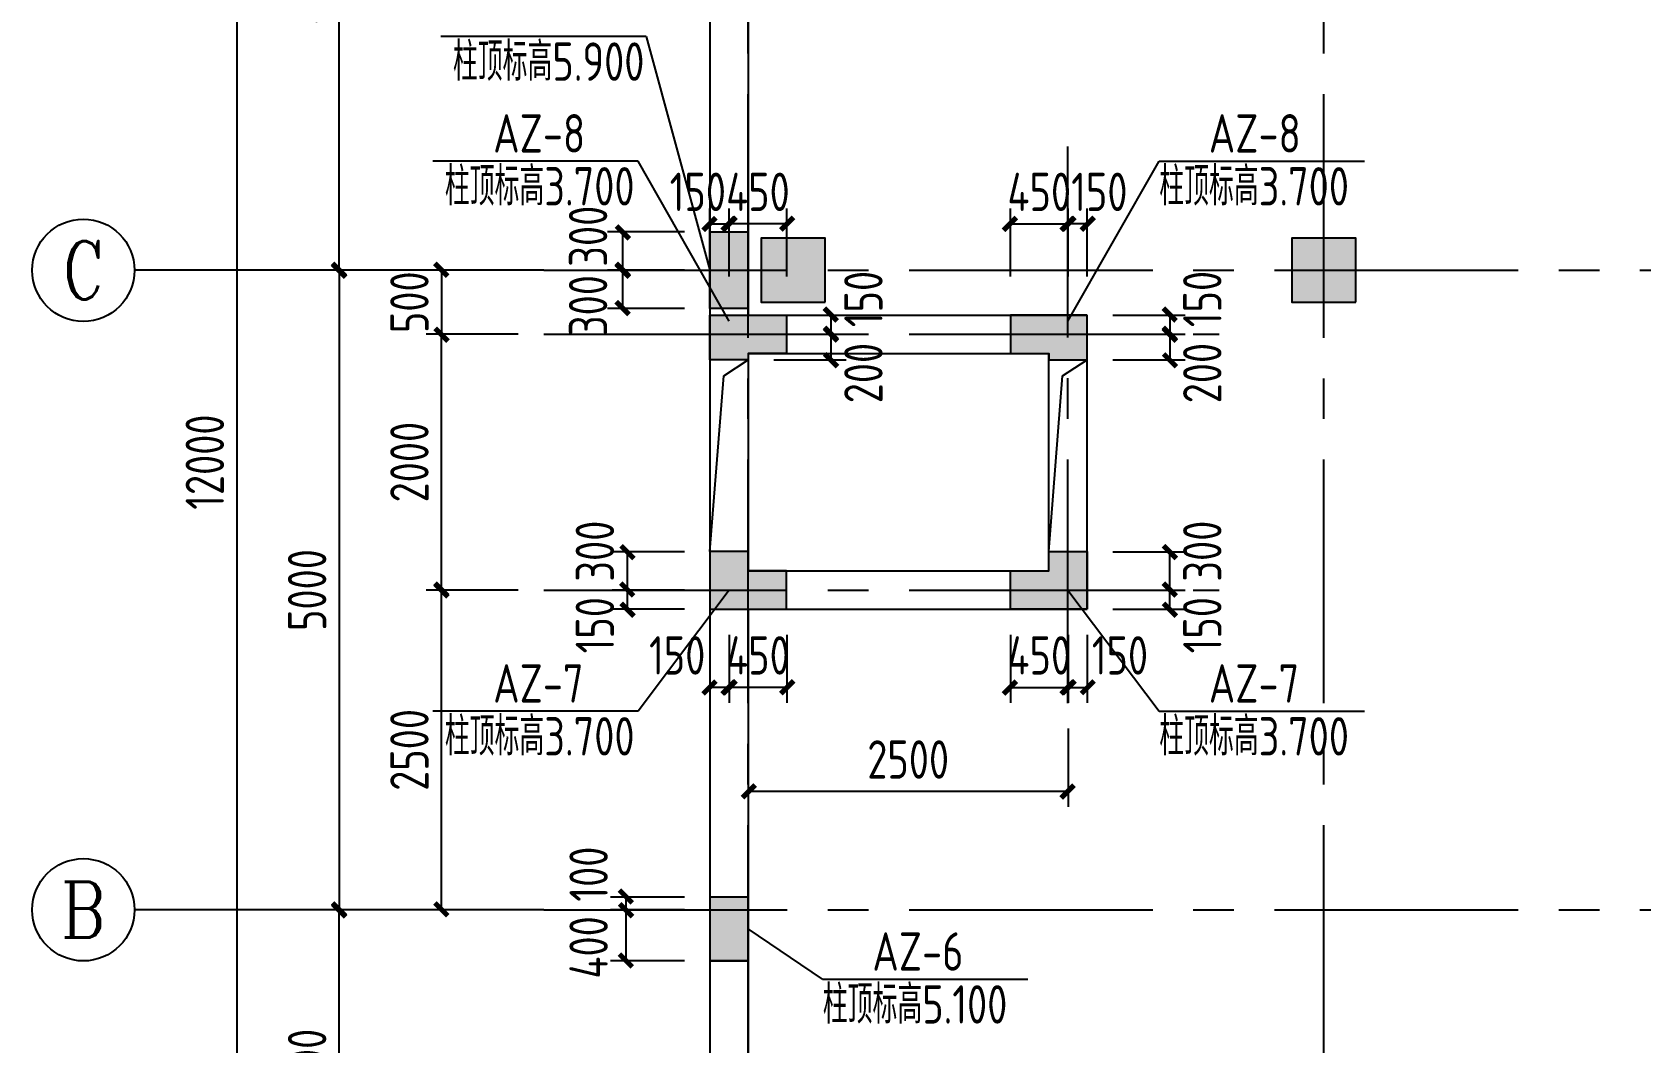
# Model space of a CAD drawing. Header units: millimetres. Extents: x 893615 to 897539, y 39650 to 40458.
# Drawn here: x 896069.3 to 896195.1, y 40049.1 to 40128.1 of the extents above; entities that cross this region are included whole.
import ezdxf
from ezdxf.enums import TextEntityAlignment as Align

# ---------------------------------------------------------------- set-up
doc = ezdxf.new("R2010")
doc.units = ezdxf.units.MM
doc.header["$LTSCALE"] = 1000
doc.header["$MEASUREMENT"] = 0
doc.linetypes.add('CENTER2', pattern=[28.575, 19.05, -3.175, 3.175, -3.175])
for name, color, linetype in [('AXIS', 3, 'Continuous'), ('AXIS_TEXT', 7, 'Continuous'), ('DIM', 7, 'Continuous'), ('DOTE', 1, 'Continuous'), ('WALL', 9, 'Continuous'), ('柱', 2, 'Continuous'), ('柱__钢筋标注', 7, 'Continuous'), ('标注尺寸', 252, 'Continuous')]:
    doc.layers.add(name, color=color, linetype=linetype)
doc.styles.add('_TCH_AXIS', font='COMPLEX', dxfattribs={"bigfont": 'GBCBIG'})
doc.styles.add('COMPLEX', font='COMPLEX')
doc.styles.add('GBHZ', font='gbenor.shx', dxfattribs={"width": 0.9, "bigfont": 'gbcbig.shx'})
doc.styles.get("Standard").update_dxf_attribs({"font": 'gbenor.shx', "bigfont": 'gbcbig.shx'})
doc.dimstyles.new('Y100', dxfattribs={"dimscale": 0, "dimtxt": 3, "dimasz": 0.01, "dimexe": 1.2, "dimexo": 2, "dimgap": 1, "dimtad": 1, "dimdec": 0, "dimlfac": 100, "dimzin": 0, "dimdsep": 46, "dimtxsty": 'GBHZ', "dimblk": 'DX', "dimcen": 0.09, "dimdle": 1, "dimclrd": 7, "dimclre": 7, "dimclrt": 7, "dimadec": 0, "dimazin": 0, "dimtfac": 1, "dimtdec": 0, "dimtix": 1, "dimtmove": 2, "dimatfit": 3, "dimldrblk": 'DX', "dimfxl": 0, "dimtolj": 1, "dimtzin": 0, "dimarcsym": 0})

# ---------------------------------------------------------------- blocks, each defined once
blk = doc.blocks.new('_AXISO')
blk.add_circle((0, 0), 0.5)
at = {"layer": 'AXIS_TEXT', "style": 'COMPLEX', "width": 1.041667}
blk.add_attdef('A', text='', height=0.56, dxfattribs=at).set_placement((-0.25, -0.28), (0.25, -0.28), align=Align.FIT)
blk = doc.blocks.new('DX')
at = {"color": 0, "linetype": 'ByBlock', "const_width": 40}
blk.add_lwpolyline([(-54, -51), (46, 49)], dxfattribs=at)
blk = doc.blocks.new('*D226')
at = {"layer": 'Defpoints', "color": 0, "transparency": 16777216}
for p in [(896093.29, 40059.51), (896109.29, 40059.51), (896109.29, 40034.51)]:
    blk.add_point(p, dxfattribs=at)
at = {"layer": 'dim', "color": 7, "lineweight": -2, "transparency": 16777216}
for p, q in [((896107.29, 40059.51), (896092.09, 40059.51)), ((896093.29, 40034.52), (896093.29, 40059.5)), ((896107.29, 40034.51), (896092.09, 40034.51))]:
    blk.add_line(p, q, dxfattribs=at)
at = {"layer": 'dim', "color": 7, "lineweight": -2, "transparency": 16777216, "xscale": 0.01, "yscale": 0.01, "zscale": 0.01}
for p, rotation in [((896093.29, 40059.51), 90), ((896093.29, 40034.51), 270)]:
    blk.add_blockref('DX', p, dxfattribs=dict(at, rotation=rotation))
at = {"layer": 'dim', "color": 7, "transparency": 16777216, "insert": (896090.79, 40047.01), "char_height": 3, "attachment_point": 5, "rotation": 90, "style": 'GBHZ'}
blk.add_mtext('\\A1;2500', dxfattribs=at)
blk = doc.blocks.new('*D227')
at = {"layer": 'Defpoints', "color": 0, "transparency": 16777216}
for p in [(896101.29, 40084.51), (896109.29, 40084.51), (896109.29, 40059.51)]:
    blk.add_point(p, dxfattribs=at)
at = {"layer": 'dim', "color": 7, "lineweight": -2, "transparency": 16777216}
for p, q in [((896107.29, 40084.51), (896100.09, 40084.51)), ((896101.29, 40059.52), (896101.29, 40084.5)), ((896107.29, 40059.51), (896100.09, 40059.51))]:
    blk.add_line(p, q, dxfattribs=at)
at = {"layer": 'dim', "color": 7, "lineweight": -2, "transparency": 16777216, "xscale": 0.01, "yscale": 0.01, "zscale": 0.01}
for p, rotation in [((896101.29, 40084.51), 90), ((896101.29, 40059.51), 270)]:
    blk.add_blockref('DX', p, dxfattribs=dict(at, rotation=rotation))
at = {"layer": 'dim', "color": 7, "transparency": 16777216, "insert": (896098.79, 40072.01), "char_height": 3, "attachment_point": 5, "rotation": 90, "style": 'GBHZ'}
blk.add_mtext('\\A1;2500', dxfattribs=at)
blk = doc.blocks.new('*D228')
at = {"layer": 'Defpoints', "color": 0, "transparency": 16777216}
for p in [(896101.29, 40104.51), (896109.29, 40104.51), (896109.29, 40084.51)]:
    blk.add_point(p, dxfattribs=at)
at = {"layer": 'dim', "color": 7, "lineweight": -2, "transparency": 16777216}
for p, q in [((896107.29, 40104.51), (896100.09, 40104.51)), ((896101.29, 40084.52), (896101.29, 40104.5)), ((896107.29, 40084.51), (896100.09, 40084.51))]:
    blk.add_line(p, q, dxfattribs=at)
at = {"layer": 'dim', "color": 7, "lineweight": -2, "transparency": 16777216, "xscale": 0.01, "yscale": 0.01, "zscale": 0.01}
for p, rotation in [((896101.29, 40104.51), 90), ((896101.29, 40084.51), 270)]:
    blk.add_blockref('DX', p, dxfattribs=dict(at, rotation=rotation))
at = {"layer": 'dim', "color": 7, "transparency": 16777216, "insert": (896098.79, 40094.51), "char_height": 3, "attachment_point": 5, "rotation": 90, "style": 'GBHZ'}
blk.add_mtext('\\A1;2000', dxfattribs=at)
blk = doc.blocks.new('*D229')
at = {"layer": 'Defpoints', "color": 0, "transparency": 16777216}
for p in [(896093.29, 40154.51), (896109.29, 40154.51), (896109.29, 40109.51)]:
    blk.add_point(p, dxfattribs=at)
at = {"layer": 'dim', "color": 7, "lineweight": -2, "transparency": 16777216}
for p, q in [((896107.29, 40154.51), (896092.09, 40154.51)), ((896093.29, 40109.52), (896093.29, 40154.5)), ((896107.29, 40109.51), (896092.09, 40109.51))]:
    blk.add_line(p, q, dxfattribs=at)
at = {"layer": 'dim', "color": 7, "lineweight": -2, "transparency": 16777216, "xscale": 0.01, "yscale": 0.01, "zscale": 0.01}
for p, rotation in [((896093.29, 40154.51), 90), ((896093.29, 40109.51), 270)]:
    blk.add_blockref('DX', p, dxfattribs=dict(at, rotation=rotation))
at = {"layer": 'dim', "color": 7, "transparency": 16777216, "insert": (896090.79, 40132.01), "char_height": 3, "attachment_point": 5, "rotation": 90, "style": 'GBHZ'}
blk.add_mtext('\\A1;4500', dxfattribs=at)
blk = doc.blocks.new('*D230')
at = {"layer": 'Defpoints', "color": 0, "transparency": 16777216}
for p in [(896109.29, 40154.51), (896085.29, 40034.51), (896109.29, 40034.51)]:
    blk.add_point(p, dxfattribs=at)
at = {"layer": 'dim', "color": 7, "lineweight": -2, "transparency": 16777216}
for p, q in [((896107.29, 40154.51), (896084.09, 40154.51)), ((896085.29, 40154.5), (896085.29, 40034.52)), ((896107.29, 40034.51), (896084.09, 40034.51))]:
    blk.add_line(p, q, dxfattribs=at)
at = {"layer": 'dim', "color": 7, "lineweight": -2, "transparency": 16777216, "xscale": 0.01, "yscale": 0.01, "zscale": 0.01}
for p, rotation in [((896085.29, 40154.51), 90), ((896085.29, 40034.51), 270)]:
    blk.add_blockref('DX', p, dxfattribs=dict(at, rotation=rotation))
at = {"layer": 'dim', "color": 7, "transparency": 16777216, "insert": (896082.79, 40094.51), "char_height": 3, "attachment_point": 5, "rotation": 90, "style": 'GBHZ'}
blk.add_mtext('\\A1;12000', dxfattribs=at)
blk = doc.blocks.new('*D223')
at = {"layer": 'Defpoints', "color": 0, "transparency": 16777216}
for p in [(896109.29, 40109.51), (896101.29, 40104.51), (896109.29, 40104.51)]:
    blk.add_point(p, dxfattribs=at)
at = {"layer": 'dim', "color": 7, "lineweight": -2, "transparency": 16777216}
for p, q in [((896107.29, 40109.51), (896100.09, 40109.51)), ((896101.29, 40109.52), (896101.29, 40109.53)), ((896101.29, 40109.51), (896101.29, 40104.51)), ((896107.29, 40104.51), (896100.09, 40104.51)), ((896101.29, 40104.5), (896101.29, 40104.49))]:
    blk.add_line(p, q, dxfattribs=at)
at = {"layer": 'dim', "color": 7, "lineweight": -2, "transparency": 16777216, "xscale": 0.01, "yscale": 0.01, "zscale": 0.01}
for p, rotation in [((896101.29, 40109.51), 270), ((896101.29, 40104.51), 90)]:
    blk.add_blockref('DX', p, dxfattribs=dict(at, rotation=rotation))
at = {"layer": 'dim', "color": 7, "transparency": 16777216, "insert": (896098.79, 40107.01), "char_height": 3, "attachment_point": 5, "rotation": 90, "style": 'GBHZ'}
blk.add_mtext('\\A1;500', dxfattribs=at)
blk = doc.blocks.new('*D224')
at = {"layer": 'Defpoints', "color": 0, "transparency": 16777216}
for p in [(896109.29, 40109.51), (896093.29, 40059.51), (896109.29, 40059.51)]:
    blk.add_point(p, dxfattribs=at)
at = {"layer": 'dim', "color": 7, "lineweight": -2, "transparency": 16777216}
for p, q in [((896107.29, 40109.51), (896092.09, 40109.51)), ((896093.29, 40109.5), (896093.29, 40059.52)), ((896107.29, 40059.51), (896092.09, 40059.51))]:
    blk.add_line(p, q, dxfattribs=at)
at = {"layer": 'dim', "color": 7, "lineweight": -2, "transparency": 16777216, "xscale": 0.01, "yscale": 0.01, "zscale": 0.01}
for p, rotation in [((896093.29, 40109.51), 90), ((896093.29, 40059.51), 270)]:
    blk.add_blockref('DX', p, dxfattribs=dict(at, rotation=rotation))
at = {"layer": 'dim', "color": 7, "transparency": 16777216, "insert": (896090.79, 40084.51), "char_height": 3, "attachment_point": 5, "rotation": 90, "style": 'GBHZ'}
blk.add_mtext('\\A1;5000', dxfattribs=at)
blk = doc.blocks.new('*D217')
at = {"layer": 'Defpoints', "color": 0, "transparency": 16777216}
for p in [(896125.29, 40075.68), (896150.29, 40075.68), (896125.29, 40068.76)]:
    blk.add_point(p, dxfattribs=at)
at = {"layer": 'dim', "color": 7, "lineweight": -2, "transparency": 16777216}
for p, q in [((896125.29, 40073.68), (896125.29, 40067.56)), ((896150.29, 40073.68), (896150.29, 40067.56)), ((896150.28, 40068.76), (896125.3, 40068.76))]:
    blk.add_line(p, q, dxfattribs=at)
at = {"layer": 'dim', "color": 7, "lineweight": -2, "transparency": 16777216, "xscale": 0.01, "yscale": 0.01, "zscale": 0.01, "rotation": 180}
blk.add_blockref('DX', (896125.29, 40068.76), dxfattribs=at)
at = {"layer": 'dim', "color": 7, "lineweight": -2, "transparency": 16777216, "xscale": 0.01, "yscale": 0.01, "zscale": 0.01}
blk.add_blockref('DX', (896150.29, 40068.76), dxfattribs=at)
at = {"layer": 'dim', "color": 7, "transparency": 16777216, "insert": (896137.79, 40071.26), "char_height": 3, "attachment_point": 5, "style": 'GBHZ'}
blk.add_mtext('\\A1;2500', dxfattribs=at)
blk = doc.blocks.new('*D304')
at = {"layer": 'Defpoints', "color": 0, "transparency": 16777216}
for p in [(896145.79, 40083.01), (896150.29, 40083.01), (896150.29, 40076.9)]:
    blk.add_point(p, dxfattribs=at)
at = {"layer": 'dim', "color": 7, "lineweight": -2, "transparency": 16777216}
for p, q in [((896145.79, 40081.01), (896145.79, 40075.7)), ((896150.29, 40081.01), (896150.29, 40075.7)), ((896145.78, 40076.9), (896145.77, 40076.9)), ((896145.79, 40076.9), (896150.29, 40076.9)), ((896150.3, 40076.9), (896150.31, 40076.9))]:
    blk.add_line(p, q, dxfattribs=at)
at = {"layer": 'dim', "color": 7, "lineweight": -2, "transparency": 16777216, "xscale": 0.01, "yscale": 0.01, "zscale": 0.01}
blk.add_blockref('DX', (896145.79, 40076.9), dxfattribs=at)
at = {"layer": 'dim', "color": 7, "lineweight": -2, "transparency": 16777216, "xscale": 0.01, "yscale": 0.01, "zscale": 0.01, "rotation": 180}
blk.add_blockref('DX', (896150.29, 40076.9), dxfattribs=at)
at = {"layer": 'dim', "color": 7, "transparency": 16777216, "insert": (896148.04, 40079.4), "char_height": 3, "attachment_point": 5, "style": 'GBHZ'}
blk.add_mtext('\\A1;450', dxfattribs=at)
blk = doc.blocks.new('*D305')
at = {"layer": 'Defpoints', "color": 0, "transparency": 16777216}
for p in [(896150.29, 40083.01), (896151.79, 40083.01), (896151.79, 40076.9)]:
    blk.add_point(p, dxfattribs=at)
at = {"layer": 'dim', "color": 7, "lineweight": -2, "transparency": 16777216}
for p, q in [((896150.29, 40081.01), (896150.29, 40075.7)), ((896151.79, 40081.01), (896151.79, 40075.7)), ((896150.28, 40076.9), (896150.27, 40076.9)), ((896150.29, 40076.9), (896151.79, 40076.9)), ((896151.8, 40076.9), (896151.81, 40076.9))]:
    blk.add_line(p, q, dxfattribs=at)
at = {"layer": 'dim', "color": 7, "lineweight": -2, "transparency": 16777216, "xscale": 0.01, "yscale": 0.01, "zscale": 0.01}
blk.add_blockref('DX', (896150.29, 40076.9), dxfattribs=at)
at = {"layer": 'dim', "color": 7, "lineweight": -2, "transparency": 16777216, "xscale": 0.01, "yscale": 0.01, "zscale": 0.01, "rotation": 180}
blk.add_blockref('DX', (896151.79, 40076.9), dxfattribs=at)
at = {"layer": 'dim', "color": 7, "transparency": 16777216, "insert": (896154.35, 40079.4), "char_height": 3, "attachment_point": 5, "style": 'GBHZ'}
blk.add_mtext('\\A1;150', dxfattribs=at)
blk = doc.blocks.new('*D306')
at = {"layer": 'Defpoints', "color": 0, "transparency": 16777216}
for p in [(896151.79, 40084.51), (896158.25, 40084.51), (896151.79, 40083.01)]:
    blk.add_point(p, dxfattribs=at)
at = {"layer": 'dim', "color": 7, "lineweight": -2, "transparency": 16777216}
for p, q in [((896153.79, 40084.51), (896159.45, 40084.51)), ((896158.25, 40084.52), (896158.25, 40084.53)), ((896158.25, 40083.01), (896158.25, 40084.51)), ((896153.79, 40083.01), (896159.45, 40083.01)), ((896158.25, 40083), (896158.25, 40082.99))]:
    blk.add_line(p, q, dxfattribs=at)
at = {"layer": 'dim', "color": 7, "lineweight": -2, "transparency": 16777216, "xscale": 0.01, "yscale": 0.01, "zscale": 0.01}
for p, rotation in [((896158.25, 40084.51), 270), ((896158.25, 40083.01), 90)]:
    blk.add_blockref('DX', p, dxfattribs=dict(at, rotation=rotation))
at = {"layer": 'dim', "color": 7, "transparency": 16777216, "insert": (896160.79, 40081.76), "char_height": 3, "attachment_point": 5, "rotation": 90, "style": 'GBHZ'}
blk.add_mtext('\\A1;150', dxfattribs=at)
blk = doc.blocks.new('*D307')
at = {"layer": 'Defpoints', "color": 0, "transparency": 16777216}
for p in [(896151.79, 40087.51), (896158.25, 40087.51), (896151.79, 40084.51)]:
    blk.add_point(p, dxfattribs=at)
at = {"layer": 'dim', "color": 7, "lineweight": -2, "transparency": 16777216}
for p, q in [((896153.79, 40087.51), (896159.45, 40087.51)), ((896158.25, 40084.52), (896158.25, 40087.5)), ((896153.79, 40084.51), (896159.45, 40084.51))]:
    blk.add_line(p, q, dxfattribs=at)
at = {"layer": 'dim', "color": 7, "lineweight": -2, "transparency": 16777216, "xscale": 0.01, "yscale": 0.01, "zscale": 0.01}
for p, rotation in [((896158.25, 40087.51), 90), ((896158.25, 40084.51), 270)]:
    blk.add_blockref('DX', p, dxfattribs=dict(at, rotation=rotation))
at = {"layer": 'dim', "color": 7, "transparency": 16777216, "insert": (896160.79, 40087.55), "char_height": 3, "attachment_point": 5, "rotation": 90, "style": 'GBHZ'}
blk.add_mtext('\\A1;300', dxfattribs=at)
blk = doc.blocks.new('*D308')
at = {"layer": 'Defpoints', "color": 0, "transparency": 16777216}
for p in [(896150.29, 40113.14), (896145.79, 40107.02), (896150.29, 40107.02)]:
    blk.add_point(p, dxfattribs=at)
at = {"layer": 'dim', "color": 7, "lineweight": -2, "transparency": 16777216}
for p, q in [((896145.79, 40109.02), (896145.79, 40114.34)), ((896150.29, 40109.02), (896150.29, 40114.34)), ((896145.78, 40113.14), (896145.77, 40113.14)), ((896145.79, 40113.14), (896150.29, 40113.14)), ((896150.3, 40113.14), (896150.31, 40113.14))]:
    blk.add_line(p, q, dxfattribs=at)
at = {"layer": 'dim', "color": 7, "lineweight": -2, "transparency": 16777216, "xscale": 0.01, "yscale": 0.01, "zscale": 0.01}
blk.add_blockref('DX', (896145.79, 40113.14), dxfattribs=at)
at = {"layer": 'dim', "color": 7, "lineweight": -2, "transparency": 16777216, "xscale": 0.01, "yscale": 0.01, "zscale": 0.01, "rotation": 180}
blk.add_blockref('DX', (896150.29, 40113.14), dxfattribs=at)
at = {"layer": 'dim', "color": 7, "transparency": 16777216, "insert": (896148.04, 40115.64), "char_height": 3, "attachment_point": 5, "style": 'GBHZ'}
blk.add_mtext('\\A1;450', dxfattribs=at)
blk = doc.blocks.new('*D309')
at = {"layer": 'Defpoints', "color": 0, "transparency": 16777216}
for p in [(896151.79, 40106.01), (896151.79, 40104.51), (896158.25, 40104.51)]:
    blk.add_point(p, dxfattribs=at)
at = {"layer": 'dim', "color": 7, "lineweight": -2, "transparency": 16777216}
for p, q in [((896153.79, 40106.01), (896159.45, 40106.01)), ((896158.25, 40106.02), (896158.25, 40106.03)), ((896158.25, 40106.01), (896158.25, 40104.51)), ((896153.79, 40104.51), (896159.45, 40104.51)), ((896158.25, 40104.5), (896158.25, 40104.49))]:
    blk.add_line(p, q, dxfattribs=at)
at = {"layer": 'dim', "color": 7, "lineweight": -2, "transparency": 16777216, "xscale": 0.01, "yscale": 0.01, "zscale": 0.01}
for p, rotation in [((896158.25, 40106.01), 270), ((896158.25, 40104.51), 90)]:
    blk.add_blockref('DX', p, dxfattribs=dict(at, rotation=rotation))
at = {"layer": 'dim', "color": 7, "transparency": 16777216, "insert": (896160.79, 40107.26), "char_height": 3, "attachment_point": 5, "rotation": 90, "style": 'GBHZ'}
blk.add_mtext('\\A1;150', dxfattribs=at)
blk = doc.blocks.new('*D310')
at = {"layer": 'Defpoints', "color": 0, "transparency": 16777216}
for p in [(896151.79, 40104.51), (896151.79, 40102.51), (896158.25, 40102.51)]:
    blk.add_point(p, dxfattribs=at)
at = {"layer": 'dim', "color": 7, "lineweight": -2, "transparency": 16777216}
for p, q in [((896153.79, 40104.51), (896159.45, 40104.51)), ((896158.25, 40104.52), (896158.25, 40104.53)), ((896158.25, 40104.51), (896158.25, 40102.51)), ((896153.79, 40102.51), (896159.45, 40102.51)), ((896158.25, 40102.5), (896158.25, 40102.49))]:
    blk.add_line(p, q, dxfattribs=at)
at = {"layer": 'dim', "color": 7, "lineweight": -2, "transparency": 16777216, "xscale": 0.01, "yscale": 0.01, "zscale": 0.01}
for p, rotation in [((896158.25, 40104.51), 270), ((896158.25, 40102.51), 90)]:
    blk.add_blockref('DX', p, dxfattribs=dict(at, rotation=rotation))
at = {"layer": 'dim', "color": 7, "transparency": 16777216, "insert": (896160.79, 40101.47), "char_height": 3, "attachment_point": 5, "rotation": 90, "style": 'GBHZ'}
blk.add_mtext('\\A1;200', dxfattribs=at)
blk = doc.blocks.new('*D311')
at = {"layer": 'Defpoints', "color": 0, "transparency": 16777216}
for p in [(896123.79, 40083.01), (896128.29, 40083.01), (896123.79, 40076.9)]:
    blk.add_point(p, dxfattribs=at)
at = {"layer": 'dim', "color": 7, "lineweight": -2, "transparency": 16777216}
for p, q in [((896123.79, 40081.01), (896123.79, 40075.7)), ((896128.29, 40081.01), (896128.29, 40075.7)), ((896123.78, 40076.9), (896123.77, 40076.9)), ((896128.29, 40076.9), (896123.79, 40076.9)), ((896128.3, 40076.9), (896128.31, 40076.9))]:
    blk.add_line(p, q, dxfattribs=at)
at = {"layer": 'dim', "color": 7, "lineweight": -2, "transparency": 16777216, "xscale": 0.01, "yscale": 0.01, "zscale": 0.01}
blk.add_blockref('DX', (896123.79, 40076.9), dxfattribs=at)
at = {"layer": 'dim', "color": 7, "lineweight": -2, "transparency": 16777216, "xscale": 0.01, "yscale": 0.01, "zscale": 0.01, "rotation": 180}
blk.add_blockref('DX', (896128.29, 40076.9), dxfattribs=at)
at = {"layer": 'dim', "color": 7, "transparency": 16777216, "insert": (896126.04, 40079.4), "char_height": 3, "attachment_point": 5, "style": 'GBHZ'}
blk.add_mtext('\\A1;450', dxfattribs=at)
blk = doc.blocks.new('*D312')
at = {"layer": 'Defpoints', "color": 0, "transparency": 16777216}
for p in [(896122.29, 40083.01), (896123.79, 40083.01), (896122.29, 40076.9)]:
    blk.add_point(p, dxfattribs=at)
at = {"layer": 'dim', "color": 7, "lineweight": -2, "transparency": 16777216}
for p, q in [((896122.29, 40081.01), (896122.29, 40075.7)), ((896123.79, 40081.01), (896123.79, 40075.7)), ((896122.28, 40076.9), (896122.27, 40076.9)), ((896123.79, 40076.9), (896122.29, 40076.9)), ((896123.8, 40076.9), (896123.81, 40076.9))]:
    blk.add_line(p, q, dxfattribs=at)
at = {"layer": 'dim', "color": 7, "lineweight": -2, "transparency": 16777216, "xscale": 0.01, "yscale": 0.01, "zscale": 0.01}
blk.add_blockref('DX', (896122.29, 40076.9), dxfattribs=at)
at = {"layer": 'dim', "color": 7, "lineweight": -2, "transparency": 16777216, "xscale": 0.01, "yscale": 0.01, "zscale": 0.01, "rotation": 180}
blk.add_blockref('DX', (896123.79, 40076.9), dxfattribs=at)
at = {"layer": 'dim', "color": 7, "transparency": 16777216, "insert": (896119.73, 40079.4), "char_height": 3, "attachment_point": 5, "style": 'GBHZ'}
blk.add_mtext('\\A1;150', dxfattribs=at)
blk = doc.blocks.new('*D313')
at = {"layer": 'Defpoints', "color": 0, "transparency": 16777216}
for p in [(896115.83, 40084.51), (896122.29, 40084.51), (896122.29, 40083.01)]:
    blk.add_point(p, dxfattribs=at)
at = {"layer": 'dim', "color": 7, "lineweight": -2, "transparency": 16777216}
for p, q in [((896120.29, 40084.51), (896114.63, 40084.51)), ((896115.83, 40084.52), (896115.83, 40084.53)), ((896115.83, 40083.01), (896115.83, 40084.51)), ((896120.29, 40083.01), (896114.63, 40083.01)), ((896115.83, 40083), (896115.83, 40082.99))]:
    blk.add_line(p, q, dxfattribs=at)
at = {"layer": 'dim', "color": 7, "lineweight": -2, "transparency": 16777216, "xscale": 0.01, "yscale": 0.01, "zscale": 0.01}
for p, rotation in [((896115.83, 40084.51), 270), ((896115.83, 40083.01), 90)]:
    blk.add_blockref('DX', p, dxfattribs=dict(at, rotation=rotation))
at = {"layer": 'dim', "color": 7, "transparency": 16777216, "insert": (896113.29, 40081.76), "char_height": 3, "attachment_point": 5, "rotation": 90, "style": 'GBHZ'}
blk.add_mtext('\\A1;150', dxfattribs=at)
blk = doc.blocks.new('*D314')
at = {"layer": 'Defpoints', "color": 0, "transparency": 16777216}
for p in [(896115.83, 40087.51), (896122.29, 40087.51), (896122.29, 40084.51)]:
    blk.add_point(p, dxfattribs=at)
at = {"layer": 'dim', "color": 7, "lineweight": -2, "transparency": 16777216}
for p, q in [((896120.29, 40087.51), (896114.63, 40087.51)), ((896115.83, 40084.52), (896115.83, 40087.5)), ((896120.29, 40084.51), (896114.63, 40084.51))]:
    blk.add_line(p, q, dxfattribs=at)
at = {"layer": 'dim', "color": 7, "lineweight": -2, "transparency": 16777216, "xscale": 0.01, "yscale": 0.01, "zscale": 0.01}
for p, rotation in [((896115.83, 40087.51), 90), ((896115.83, 40084.51), 270)]:
    blk.add_blockref('DX', p, dxfattribs=dict(at, rotation=rotation))
at = {"layer": 'dim', "color": 7, "transparency": 16777216, "insert": (896113.29, 40087.55), "char_height": 3, "attachment_point": 5, "rotation": 90, "style": 'GBHZ'}
blk.add_mtext('\\A1;300', dxfattribs=at)
blk = doc.blocks.new('*D315')
at = {"layer": 'Defpoints', "color": 0, "transparency": 16777216}
for p in [(896150.29, 40113.14), (896150.29, 40107.02), (896151.79, 40107.02)]:
    blk.add_point(p, dxfattribs=at)
at = {"layer": 'dim', "color": 7, "lineweight": -2, "transparency": 16777216}
for p, q in [((896150.29, 40109.02), (896150.29, 40114.34)), ((896151.79, 40109.02), (896151.79, 40114.34)), ((896150.28, 40113.14), (896150.27, 40113.14)), ((896151.79, 40113.14), (896150.29, 40113.14)), ((896151.8, 40113.14), (896151.81, 40113.14))]:
    blk.add_line(p, q, dxfattribs=at)
at = {"layer": 'dim', "color": 7, "lineweight": -2, "transparency": 16777216, "xscale": 0.01, "yscale": 0.01, "zscale": 0.01}
blk.add_blockref('DX', (896150.29, 40113.14), dxfattribs=at)
at = {"layer": 'dim', "color": 7, "lineweight": -2, "transparency": 16777216, "xscale": 0.01, "yscale": 0.01, "zscale": 0.01, "rotation": 180}
blk.add_blockref('DX', (896151.79, 40113.14), dxfattribs=at)
at = {"layer": 'dim', "color": 7, "transparency": 16777216, "insert": (896152.74, 40115.64), "char_height": 3, "attachment_point": 5, "style": 'GBHZ'}
blk.add_mtext('\\A1;150', dxfattribs=at)
blk = doc.blocks.new('*D316')
at = {"layer": 'Defpoints', "color": 0, "transparency": 16777216}
for p in [(896123.79, 40113.14), (896123.79, 40107.02), (896128.29, 40107.02)]:
    blk.add_point(p, dxfattribs=at)
at = {"layer": 'dim', "color": 7, "lineweight": -2, "transparency": 16777216}
for p, q in [((896123.79, 40109.02), (896123.79, 40114.34)), ((896128.29, 40109.02), (896128.29, 40114.34)), ((896123.78, 40113.14), (896123.77, 40113.14)), ((896128.29, 40113.14), (896123.79, 40113.14)), ((896128.3, 40113.14), (896128.31, 40113.14))]:
    blk.add_line(p, q, dxfattribs=at)
at = {"layer": 'dim', "color": 7, "lineweight": -2, "transparency": 16777216, "xscale": 0.01, "yscale": 0.01, "zscale": 0.01}
blk.add_blockref('DX', (896123.79, 40113.14), dxfattribs=at)
at = {"layer": 'dim', "color": 7, "lineweight": -2, "transparency": 16777216, "xscale": 0.01, "yscale": 0.01, "zscale": 0.01, "rotation": 180}
blk.add_blockref('DX', (896128.29, 40113.14), dxfattribs=at)
at = {"layer": 'dim', "color": 7, "transparency": 16777216, "insert": (896126.04, 40115.64), "char_height": 3, "attachment_point": 5, "style": 'GBHZ'}
blk.add_mtext('\\A1;450', dxfattribs=at)
blk = doc.blocks.new('*D317')
at = {"layer": 'Defpoints', "color": 0, "transparency": 16777216}
for p in [(896125.29, 40106.01), (896125.29, 40104.51), (896131.75, 40104.51)]:
    blk.add_point(p, dxfattribs=at)
at = {"layer": 'dim', "color": 7, "lineweight": -2, "transparency": 16777216}
for p, q in [((896127.29, 40106.01), (896132.95, 40106.01)), ((896131.75, 40106.02), (896131.75, 40106.03)), ((896131.75, 40106.01), (896131.75, 40104.51)), ((896127.29, 40104.51), (896132.95, 40104.51)), ((896131.75, 40104.5), (896131.75, 40104.49))]:
    blk.add_line(p, q, dxfattribs=at)
at = {"layer": 'dim', "color": 7, "lineweight": -2, "transparency": 16777216, "xscale": 0.01, "yscale": 0.01, "zscale": 0.01}
for p, rotation in [((896131.75, 40106.01), 270), ((896131.75, 40104.51), 90)]:
    blk.add_blockref('DX', p, dxfattribs=dict(at, rotation=rotation))
at = {"layer": 'dim', "color": 7, "transparency": 16777216, "insert": (896134.29, 40107.26), "char_height": 3, "attachment_point": 5, "rotation": 90, "style": 'GBHZ'}
blk.add_mtext('\\A1;150', dxfattribs=at)
blk = doc.blocks.new('*D318')
at = {"layer": 'Defpoints', "color": 0, "transparency": 16777216}
for p in [(896125.29, 40104.51), (896125.29, 40102.51), (896131.75, 40102.51)]:
    blk.add_point(p, dxfattribs=at)
at = {"layer": 'dim', "color": 7, "lineweight": -2, "transparency": 16777216}
for p, q in [((896127.29, 40104.51), (896132.95, 40104.51)), ((896131.75, 40104.52), (896131.75, 40104.53)), ((896131.75, 40104.51), (896131.75, 40102.51)), ((896127.29, 40102.51), (896132.95, 40102.51)), ((896131.75, 40102.5), (896131.75, 40102.49))]:
    blk.add_line(p, q, dxfattribs=at)
at = {"layer": 'dim', "color": 7, "lineweight": -2, "transparency": 16777216, "xscale": 0.01, "yscale": 0.01, "zscale": 0.01}
for p, rotation in [((896131.75, 40104.51), 270), ((896131.75, 40102.51), 90)]:
    blk.add_blockref('DX', p, dxfattribs=dict(at, rotation=rotation))
at = {"layer": 'dim', "color": 7, "transparency": 16777216, "insert": (896134.29, 40101.47), "char_height": 3, "attachment_point": 5, "rotation": 90, "style": 'GBHZ'}
blk.add_mtext('\\A1;200', dxfattribs=at)
blk = doc.blocks.new('*D319')
at = {"layer": 'Defpoints', "color": 0, "transparency": 16777216}
for p in [(896123.79, 40113.14), (896122.29, 40107.02), (896123.79, 40107.02)]:
    blk.add_point(p, dxfattribs=at)
at = {"layer": 'dim', "color": 7, "lineweight": -2, "transparency": 16777216}
for p, q in [((896122.29, 40109.02), (896122.29, 40114.34)), ((896123.79, 40109.02), (896123.79, 40114.34)), ((896122.28, 40113.14), (896122.27, 40113.14)), ((896122.29, 40113.14), (896123.79, 40113.14)), ((896123.8, 40113.14), (896123.81, 40113.14))]:
    blk.add_line(p, q, dxfattribs=at)
at = {"layer": 'dim', "color": 7, "lineweight": -2, "transparency": 16777216, "xscale": 0.01, "yscale": 0.01, "zscale": 0.01}
blk.add_blockref('DX', (896122.29, 40113.14), dxfattribs=at)
at = {"layer": 'dim', "color": 7, "lineweight": -2, "transparency": 16777216, "xscale": 0.01, "yscale": 0.01, "zscale": 0.01, "rotation": 180}
blk.add_blockref('DX', (896123.79, 40113.14), dxfattribs=at)
at = {"layer": 'dim', "color": 7, "transparency": 16777216, "insert": (896121.34, 40115.64), "char_height": 3, "attachment_point": 5, "style": 'GBHZ'}
blk.add_mtext('\\A1;150', dxfattribs=at)
blk = doc.blocks.new('*D320')
at = {"layer": 'Defpoints', "color": 0, "transparency": 16777216}
for p in [(896115.47, 40109.51), (896122.29, 40109.51), (896122.29, 40106.51)]:
    blk.add_point(p, dxfattribs=at)
at = {"layer": 'dim', "color": 7, "lineweight": -2, "transparency": 16777216}
for p, q in [((896120.29, 40109.51), (896114.27, 40109.51)), ((896115.47, 40106.52), (896115.47, 40109.5)), ((896120.29, 40106.51), (896114.27, 40106.51))]:
    blk.add_line(p, q, dxfattribs=at)
at = {"layer": 'dim', "color": 7, "lineweight": -2, "transparency": 16777216, "xscale": 0.01, "yscale": 0.01, "zscale": 0.01}
for p, rotation in [((896115.47, 40109.51), 90), ((896115.47, 40106.51), 270)]:
    blk.add_blockref('DX', p, dxfattribs=dict(at, rotation=rotation))
at = {"layer": 'dim', "color": 7, "transparency": 16777216, "insert": (896112.76, 40106.75), "char_height": 3, "attachment_point": 5, "rotation": 90, "style": 'GBHZ'}
blk.add_mtext('\\A1;300', dxfattribs=at)
blk = doc.blocks.new('*D321')
at = {"layer": 'Defpoints', "color": 0, "transparency": 16777216}
for p in [(896115.47, 40112.51), (896122.29, 40112.51), (896122.29, 40109.51)]:
    blk.add_point(p, dxfattribs=at)
at = {"layer": 'dim', "color": 7, "lineweight": -2, "transparency": 16777216}
for p, q in [((896120.29, 40112.51), (896114.27, 40112.51)), ((896115.47, 40109.52), (896115.47, 40112.5)), ((896120.29, 40109.51), (896114.27, 40109.51))]:
    blk.add_line(p, q, dxfattribs=at)
at = {"layer": 'dim', "color": 7, "lineweight": -2, "transparency": 16777216, "xscale": 0.01, "yscale": 0.01, "zscale": 0.01}
for p, rotation in [((896115.47, 40112.51), 90), ((896115.47, 40109.51), 270)]:
    blk.add_blockref('DX', p, dxfattribs=dict(at, rotation=rotation))
at = {"layer": 'dim', "color": 7, "transparency": 16777216, "insert": (896112.76, 40112.17), "char_height": 3, "attachment_point": 5, "rotation": 90, "style": 'GBHZ'}
blk.add_mtext('\\A1;300', dxfattribs=at)
blk = doc.blocks.new('*D322')
at = {"layer": 'Defpoints', "color": 0, "transparency": 16777216}
for p in [(896122.29, 40060.51), (896115.72, 40059.51), (896122.29, 40059.51)]:
    blk.add_point(p, dxfattribs=at)
at = {"layer": 'dim', "color": 7, "lineweight": -2, "transparency": 16777216}
for p, q in [((896120.29, 40060.51), (896114.52, 40060.51)), ((896115.72, 40060.52), (896115.72, 40060.53)), ((896115.72, 40060.51), (896115.72, 40059.51)), ((896120.29, 40059.51), (896114.52, 40059.51)), ((896115.72, 40059.5), (896115.72, 40059.49))]:
    blk.add_line(p, q, dxfattribs=at)
at = {"layer": 'dim', "color": 7, "lineweight": -2, "transparency": 16777216, "xscale": 0.01, "yscale": 0.01, "zscale": 0.01}
for p, rotation in [((896115.72, 40060.51), 270), ((896115.72, 40059.51), 90)]:
    blk.add_blockref('DX', p, dxfattribs=dict(at, rotation=rotation))
at = {"layer": 'dim', "color": 7, "transparency": 16777216, "insert": (896112.8, 40062.3), "char_height": 3, "attachment_point": 5, "rotation": 90, "style": 'GBHZ'}
blk.add_mtext('\\A1;100', dxfattribs=at)
blk = doc.blocks.new('*D323')
at = {"layer": 'Defpoints', "color": 0, "transparency": 16777216}
for p in [(896122.29, 40059.51), (896115.72, 40055.51), (896122.29, 40055.51)]:
    blk.add_point(p, dxfattribs=at)
at = {"layer": 'dim', "color": 7, "lineweight": -2, "transparency": 16777216}
for p, q in [((896120.29, 40059.51), (896114.52, 40059.51)), ((896115.72, 40059.5), (896115.72, 40055.52)), ((896120.29, 40055.51), (896114.52, 40055.51))]:
    blk.add_line(p, q, dxfattribs=at)
at = {"layer": 'dim', "color": 7, "lineweight": -2, "transparency": 16777216, "xscale": 0.01, "yscale": 0.01, "zscale": 0.01}
for p, rotation in [((896115.72, 40059.51), 90), ((896115.72, 40055.51), 270)]:
    blk.add_blockref('DX', p, dxfattribs=dict(at, rotation=rotation))
at = {"layer": 'dim', "color": 7, "transparency": 16777216, "insert": (896112.8, 40056.57), "char_height": 3, "attachment_point": 5, "rotation": 90, "style": 'GBHZ'}
blk.add_mtext('\\A1;400', dxfattribs=at)

msp = doc.modelspace()

# ---------------------------------------------------------------- hatches: boundary and pattern name
at = {"layer": '柱'}
for points in [[(896128.288, 40106.011), (896122.288, 40106.011), (896122.288, 40102.511), (896125.288, 40102.511), (896125.288, 40103.011), (896128.288, 40103.011)], [(896151.788, 40106.011), (896145.788, 40106.011), (896145.788, 40103.011), (896148.788, 40103.011), (896148.788, 40102.511), (896151.788, 40102.511)], [(896128.288, 40086.011), (896125.288, 40086.011), (896125.288, 40087.511), (896122.288, 40087.511), (896122.288, 40083.011), (896128.288, 40083.011)], [(896151.788, 40087.511), (896148.788, 40087.511), (896148.788, 40086.011), (896145.788, 40086.011), (896145.788, 40083.011), (896151.788, 40083.011)]]:
    msp.add_hatch(color=256, dxfattribs=at).paths.add_polyline_path(points)

# ---------------------------------------------------------------- linework, layer by layer
at = {"layer": 'AXIS', "color": 0}
for p, q in [((896109.288, 40109.511), (896077.288, 40109.511)), ((896109.288, 40059.511), (896077.288, 40059.511))]:
    msp.add_line(p, q, dxfattribs=at)
at = {"layer": 'DOTE', "linetype": 'CENTER2', "ltscale": 0.001}
for p, q in [((896125.288, 40018.511), (896125.288, 40170.511)), ((896170.288, 40018.511), (896170.288, 40170.511)), ((896150.288, 40075.678), (896150.288, 40119.184)), ((896109.288, 40109.511), (896261.288, 40109.511)), ((896109.288, 40104.511), (896162.105, 40104.511)), ((896109.288, 40084.511), (896162.105, 40084.511)), ((896109.288, 40059.511), (896261.288, 40059.511))]:
    msp.add_line(p, q, dxfattribs=at)
at = {"layer": 'WALL'}
for p, q in [((896125.288, 40106.011), (896151.788, 40106.011)), ((896151.788, 40083.011), (896151.788, 40106.011)), ((896125.288, 40103.011), (896148.788, 40103.011)), ((896148.788, 40086.011), (896148.788, 40103.011)), ((896125.288, 40086.011), (896148.788, 40086.011)), ((896125.288, 40083.011), (896151.788, 40083.011))]:
    msp.add_line(p, q, dxfattribs=at)
at = {"layer": 'WALL', "color": 0}
for p, q in [((896125.288, 40060.511), (896122.288, 40060.511)), ((896125.288, 40055.511), (896122.288, 40055.511))]:
    msp.add_line(p, q, dxfattribs=at)
at = {"layer": 'WALL'}
msp.add_lwpolyline([(896122.288, 40031.511), (896248.288, 40031.511), (896248.288, 40157.511), (896122.288, 40157.511)], close=True, dxfattribs=at)
for points in [[(896245.288, 40061.011), (896245.288, 40154.511), (896125.288, 40154.511), (896125.288, 40106.011)], [(896125.288, 40103.011), (896125.288, 40086.011)], [(896125.288, 40083.011), (896125.288, 40034.511), (896218.788, 40034.511)]]:
    msp.add_lwpolyline(points, dxfattribs=at)
at = {"layer": '柱'}
for points in [[(896125.288, 40106.511), (896122.288, 40106.511), (896122.288, 40112.511), (896125.288, 40112.511)], [(896122.288, 40106.011), (896128.288, 40106.011), (896128.288, 40103.011), (896125.288, 40103.011), (896125.288, 40102.511), (896122.288, 40102.511)], [(896151.788, 40106.011), (896145.788, 40106.011), (896145.788, 40103.011), (896148.788, 40103.011), (896148.788, 40102.511), (896151.788, 40102.511)], [(896122.288, 40083.011), (896128.288, 40083.011), (896128.288, 40086.011), (896125.288, 40086.011), (896125.288, 40087.511), (896122.288, 40087.511)], [(896151.788, 40083.011), (896145.788, 40083.011), (896145.788, 40086.011), (896148.788, 40086.011), (896148.788, 40087.511), (896151.788, 40087.511)], [(896122.288, 40055.511), (896125.288, 40055.511), (896125.288, 40060.511), (896122.288, 40060.511)]]:
    msp.add_lwpolyline(points, close=True, dxfattribs=at)
for points in [[(896131.288, 40107.011), (896131.288, 40112.011), (896126.288, 40112.011), (896126.288, 40107.011), (896131.288, 40107.011)], [(896172.788, 40107.011), (896172.788, 40112.011), (896167.788, 40112.011), (896167.788, 40107.011), (896172.788, 40107.011)]]:
    msp.add_lwpolyline(points, dxfattribs=at)
for points in [[(896122.288, 40106.511), (896125.288, 40106.511), (896122.288, 40112.511), (896125.288, 40112.511)], [(896131.288, 40107.011), (896131.288, 40112.011), (896126.288, 40107.011), (896126.288, 40112.011)], [(896172.788, 40107.011), (896172.788, 40112.011), (896167.788, 40107.011), (896167.788, 40112.011)], [(896125.288, 40055.511), (896122.288, 40055.511), (896125.288, 40060.511), (896122.288, 40060.511)]]:
    msp.add_solid(points, dxfattribs=at)
at = {"layer": '柱__钢筋标注'}
for p, q in [((896117.312, 40127.794), (896101.251, 40127.794)), ((896117.312, 40127.794), (896122.288, 40109.511)), ((896116.671, 40118.046), (896100.611, 40118.046)), ((896123.788, 40105.523), (896116.671, 40118.046)), ((896150.288, 40105.523), (896157.405, 40118.046)), ((896157.405, 40118.046), (896173.466, 40118.046)), ((896123.788, 40084.511), (896116.671, 40075.045)), ((896150.288, 40084.511), (896157.405, 40075.045)), ((896116.671, 40075.045), (896100.611, 40075.045)), ((896157.405, 40075.045), (896173.466, 40075.045)), ((896131.095, 40054.086), (896125.288, 40058.011)), ((896131.095, 40054.086), (896147.156, 40054.086))]:
    msp.add_line(p, q, dxfattribs=at)
at = {"layer": '标注尺寸'}
for p, q in [((896123.371, 40101.265), (896125.288, 40102.511)), ((896149.871, 40101.265), (896151.788, 40102.511)), ((896122.288, 40087.511), (896123.371, 40101.265)), ((896148.788, 40087.511), (896149.871, 40101.265))]:
    msp.add_line(p, q, dxfattribs=at)

# ---------------------------------------------------------------- block references
at = {"layer": 'AXIS', "color": 0}
ref = msp.add_blockref('_AXISO', (896073.288, 40109.511), dxfattribs=dict(at, xscale=8, yscale=8, zscale=8))
ref.add_attrib('A', 'C', dxfattribs={"layer": 'AXIS_TEXT', "color": 0, "height": 4.557, "style": '_TCH_AXIS'}).set_placement((896071.661, 40107.233), (896074.916, 40107.233), align=Align.FIT)
ref = msp.add_blockref('_AXISO', (896073.288, 40059.511), dxfattribs=dict(at, xscale=8, yscale=8, zscale=8))
ref.add_attrib('A', 'B', dxfattribs={"layer": 'AXIS_TEXT', "color": 0, "height": 4.353, "style": '_TCH_AXIS'}).set_placement((896071.527, 40057.335), (896075.05, 40057.335), align=Align.FIT)

# ---------------------------------------------------------------- texts
at = {"layer": '柱__钢筋标注', "width": 0.9}
for s, p in [('柱顶标高5.900', (896102.191, 40124.323)), ('AZ-8', (896105.338, 40118.712)), ('AZ-8', (896161.299, 40118.712)), ('柱顶标高3.700', (896101.559, 40114.574)), ('柱顶标高3.700', (896157.425, 40114.574)), ('AZ-7', (896105.338, 40075.711)), ('AZ-7', (896161.299, 40075.711)), ('柱顶标高3.700', (896101.559, 40071.573)), ('柱顶标高3.700', (896157.425, 40071.573)), ('AZ-6', (896134.989, 40054.752)), ('柱顶标高5.100', (896131.115, 40050.615))]:
    msp.add_text(s, height=3, dxfattribs=at).set_placement(p)

# ---------------------------------------------------------------- dimensions: what is measured, and where the dimension line sits
at = {"layer": 'dim'}
for base, p1, p2, angle, picture, middle in [((896085.288, 40034.511), (896109.288, 40154.511), (896109.288, 40034.511), 90, '*D230', (896082.788, 40094.511)), ((896093.288, 40154.511), (896109.288, 40109.511), (896109.288, 40154.511), 90, '*D229', (896090.788, 40132.011)), ((896123.788, 40113.139), (896128.288, 40107.023), (896123.788, 40107.023), 180, '*D316', (896126.038, 40115.639)), ((896093.288, 40059.511), (896109.288, 40109.511), (896109.288, 40059.511), 270, '*D224', (896090.788, 40084.511)), ((896101.288, 40104.511), (896109.288, 40109.511), (896109.288, 40104.511), 90, '*D223', (896098.788, 40107.011)), ((896101.288, 40104.511), (896109.288, 40084.511), (896109.288, 40104.511), 90, '*D228', (896098.788, 40094.511)), ((896101.288, 40084.511), (896109.288, 40059.511), (896109.288, 40084.511), 90, '*D227', (896098.788, 40072.011)), ((896123.788, 40076.895), (896128.288, 40083.011), (896123.788, 40083.011), 180, '*D311', (896126.038, 40079.395)), ((896093.288, 40059.511), (896109.288, 40034.511), (896109.288, 40059.511), 90, '*D226', (896090.788, 40047.011))]:
    dim = msp.add_linear_dim(base=base, p1=p1, p2=p2, angle=angle, dimstyle='Y100', override={"dimscale": 1}, dxfattribs=at)
    dim.commit()
    dim.dimension.update_dxf_attribs({"geometry": picture, "text_midpoint": middle})
for base, p1, p2, angle, picture, middle in [((896123.788, 40113.139), (896122.288, 40107.023), (896123.788, 40107.023), 0, '*D319', (896121.338, 40115.639)), ((896150.288, 40113.139), (896151.788, 40107.023), (896150.288, 40107.023), 180, '*D315', (896152.739, 40115.639)), ((896115.472, 40112.511), (896122.288, 40109.511), (896122.288, 40112.511), 90, '*D321', (896112.76, 40112.171)), ((896115.472, 40109.511), (896122.288, 40106.511), (896122.288, 40109.511), 90, '*D320', (896112.76, 40106.747)), ((896131.745, 40104.511), (896125.288, 40106.011), (896125.288, 40104.511), 270, '*D317', (896134.289, 40107.264)), ((896158.245, 40104.511), (896151.788, 40106.011), (896151.788, 40104.511), 270, '*D309', (896160.789, 40107.264)), ((896131.745, 40102.511), (896125.288, 40104.511), (896125.288, 40102.511), 270, '*D318', (896134.289, 40101.469)), ((896158.245, 40102.511), (896151.788, 40104.511), (896151.788, 40102.511), 270, '*D310', (896160.789, 40101.469)), ((896115.832, 40087.511), (896122.288, 40084.511), (896122.288, 40087.511), 90, '*D314', (896113.288, 40087.554)), ((896158.245, 40087.511), (896151.788, 40084.511), (896151.788, 40087.511), 90, '*D307', (896160.789, 40087.554)), ((896115.832, 40084.511), (896122.288, 40083.011), (896122.288, 40084.511), 90, '*D313', (896113.288, 40081.759)), ((896158.245, 40084.511), (896151.788, 40083.011), (896151.788, 40084.511), 90, '*D306', (896160.789, 40081.759)), ((896122.288, 40076.895), (896123.788, 40083.011), (896122.288, 40083.011), 180, '*D312', (896119.726, 40079.395)), ((896115.72, 40059.511), (896122.288, 40060.511), (896122.288, 40059.511), 90, '*D322', (896112.797, 40062.301)), ((896115.72, 40055.511), (896122.288, 40059.511), (896122.288, 40055.511), 90, '*D323', (896112.797, 40056.566))]:
    dim = msp.add_linear_dim(base=base, p1=p1, p2=p2, angle=angle, dimstyle='Y100', override={"dimscale": 1}, dxfattribs=at)
    dim.commit()
    dim.dimension.update_dxf_attribs({"geometry": picture, "text_midpoint": middle, "dimtype": 160})
for base, p1, p2, picture, middle in [((896150.288, 40113.139), (896145.788, 40107.023), (896150.288, 40107.023), '*D308', (896148.038, 40115.639)), ((896150.288, 40076.895), (896145.788, 40083.011), (896150.288, 40083.011), '*D304', (896148.038, 40079.395)), ((896125.288, 40068.761), (896150.288, 40075.678), (896125.288, 40075.678), '*D217', (896137.788, 40071.261))]:
    dim = msp.add_linear_dim(base=base, p1=p1, p2=p2, dimstyle='Y100', override={"dimscale": 1}, dxfattribs=at)
    dim.commit()
    dim.dimension.update_dxf_attribs({"geometry": picture, "text_midpoint": middle})
dim = msp.add_linear_dim(base=(896151.788, 40076.895), p1=(896150.288, 40083.011), p2=(896151.788, 40083.011), dimstyle='Y100', override={"dimscale": 1}, dxfattribs=at)
dim.commit()
dim.dimension.update_dxf_attribs({"geometry": '*D305', "text_midpoint": (896154.351, 40079.395), "dimtype": 160})

doc.saveas('drawing.dxf')
